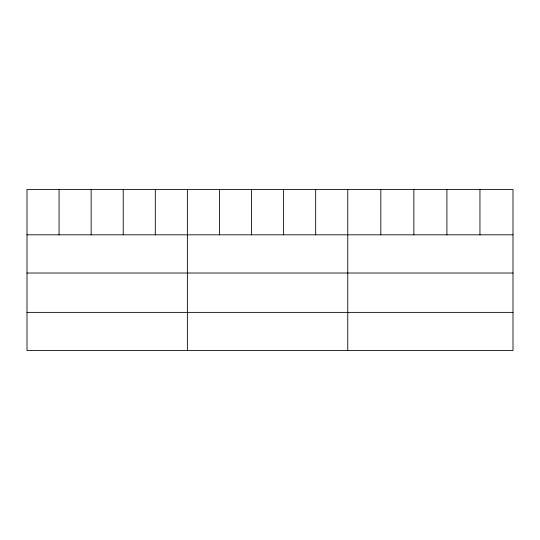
<?xml version="1.0" encoding="UTF-8"?>
<svg xmlns="http://www.w3.org/2000/svg" width="540" height="540" viewBox="0 0 540 540"><rect width="100%" height="100%" fill="white"/><g stroke="black" fill="none" stroke-linecap="round" stroke-linejoin="round"><path stroke-width="0.81" d="M513 234.819L513 350.582L27 350.582L27 189.419L513 189.419L513 234.819L27 234.819M27 273.024L513 273.024M27 312.377L513 312.377M479.952 189.419L479.952 234.819M446.904 189.419L446.904 234.819M413.856 189.419L413.856 234.819M380.808 189.419L380.808 234.819M347.76 189.419L347.76 350.582M315.684 189.419L315.684 234.819M283.608 189.419L283.608 234.819M251.532 189.419L251.532 234.819M219.456 189.419L219.456 234.819M187.38 189.419L187.38 350.582M155.304 189.419L155.304 234.819M123.228 189.419L123.228 234.819M91.152 189.419L91.152 234.819M59.076 189.419L59.076 234.819"/></g></svg>
